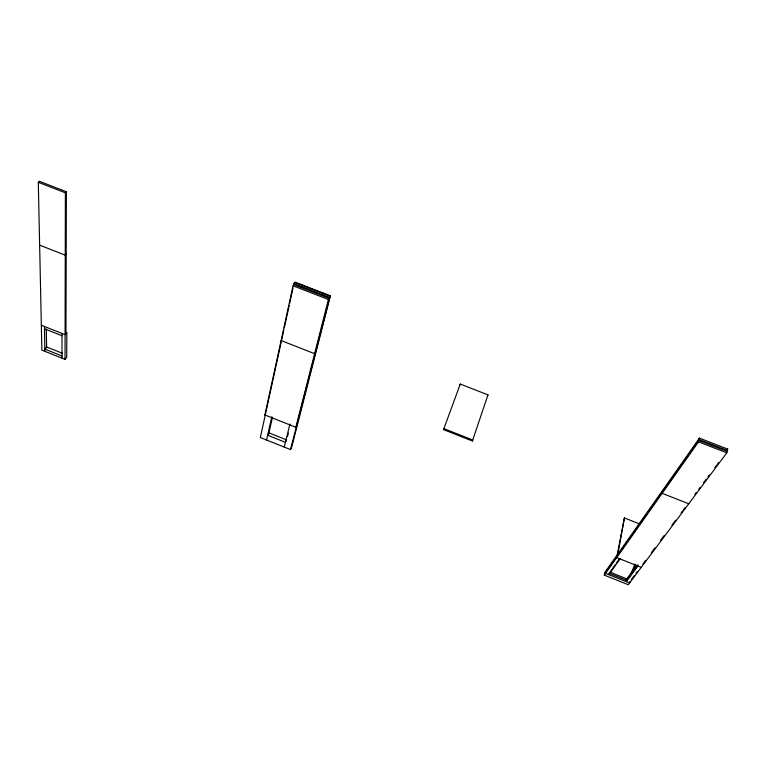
<?xml version="1.0" encoding="UTF-8"?>
<svg xmlns="http://www.w3.org/2000/svg" width="766" height="766" viewBox="0 0 766 766"><rect width="100%" height="100%" fill="white"/><g stroke="black" fill="none" stroke-linecap="round" stroke-linejoin="round"><path stroke-width="1.15" d="M65.033 359.388L65.388 192.831L66.374 191.768L39.325 181.264L38.3 182.308L41.871 350.119L65.033 359.388L66.728 357.195L66.824 332.492L65.091 334.675L41.345 325.224M65.962 333.583L66.374 191.768M726.81 452.83L727.7 449.106L699.444 438.133L604.862 572.394L604.336 575.161L628.283 584.736L726.81 452.83L698.515 441.838L698.87 438.947M604.594 573.772L699.272 439.579L699.444 438.133M662.351 491.896L662.14 493.323L688.749 503.789M629.834 581.576L629.595 582.983L605.59 573.38L605.849 571.991M616.984 556.212L616.726 557.61L641.247 567.386M617.233 554.823L624.405 517.921L639.514 523.906M617.894 553.895L624.405 517.921M296.48 426.078L295.868 427.294L264.892 414.961L293.052 285.766L295.169 282.166L330.395 295.848L291.702 447.162L290.486 449.585L260.354 437.53L283.832 330.002M284.32 327.762L289.175 305.538M289.682 303.24L292.995 288.054M329.734 297.064L329.974 296.145L294.671 282.424L293.962 283.631L293.761 284.559L329.074 298.28M294.46 283.363L294.671 282.424M266.578 440.019L271.844 416.723M268.636 434.13L272.342 417.815M284.243 447.085L289.969 423.933M287.48 436.563L288.342 433.096M295.868 427.294L328.413 299.506L330.395 295.848M290.486 449.585L329.974 296.145M460.27 384.053L443.533 429.621L472.383 441.005L487.971 394.883L460.27 384.053L459.868 385.03M631.031 573.925L634.928 563.977M632.86 571.532L635.378 565.069M443.533 429.621L443.935 428.644L472.823 440.038L472.383 441.005M487.54 395.85L487.971 394.883M286.235 440.718L285.421 442.336L267.66 435.241L268.933 432.838L286.647 439.914M315.257 352.465L314.615 353.691L281.112 340.535M264.892 414.961L265.553 413.755M321.758 295.437L323.089 293.014M301.048 287.394L302.446 284.99M604.336 575.161L698.515 441.838M609.238 573.131L612.005 569.243M612.417 568.669L615.05 564.954M616.151 563.412L619.656 558.471M620.067 558.941L608.865 574.682L609.123 573.303L626.559 580.274M626.195 579.68L636.824 565.308M625.966 581.078L638.011 564.791M637.896 566.045L626.32 581.672L626.799 578.876L610.464 572.346M727.097 449.91L727.7 449.106M631.375 579.517L634.229 575.687M635.991 573.322L637.369 571.484M642.789 564.216L645.728 560.272M651.349 552.736L654.93 547.929M660.598 540.336L664.189 535.53M671.935 525.141L675.602 520.229M681.146 512.789L682.563 510.893M683.444 509.706L684.871 507.791M694.858 494.405L696.284 492.49M698.793 489.129L700.201 487.243M703.418 482.925L706.271 479.104M707.947 476.854L709.354 474.968M714.831 467.624L716.258 465.718M717.1 464.589L718.508 462.702M66.192 254.101L65.254 255.183L39.64 245.12M38.3 182.308L65.388 192.831M699.272 439.579L727.556 450.561M698.688 440.393L726.953 451.375M293.962 283.631L329.313 297.361M293.052 285.766L328.413 299.506M44.476 328.767L61.989 335.747M62.64 353.365L46.592 346.95L44.849 349.114L62.008 355.979M44.438 326.45L44.888 351.326M46.295 329.026L46.611 347.975M61.989 333.44L62.008 358.172"/></g></svg>
